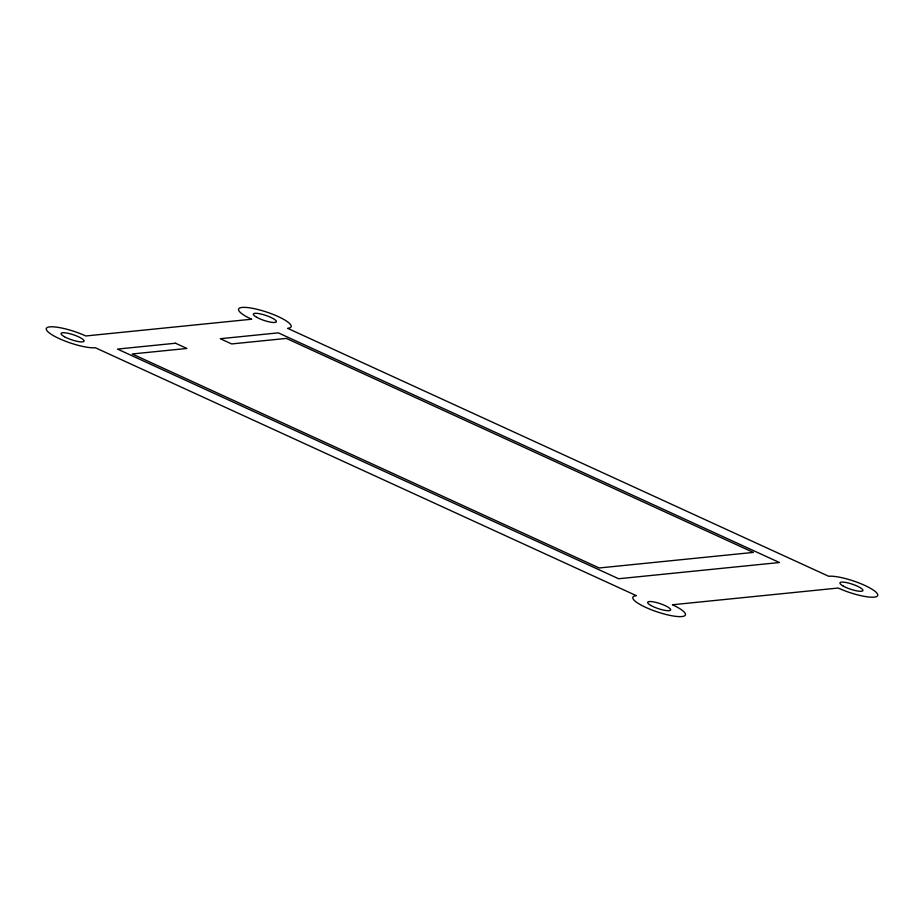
<?xml version="1.0" encoding="UTF-8"?>
<svg xmlns="http://www.w3.org/2000/svg" width="924" height="924" viewBox="0 0 924 924"><rect width="100%" height="100%" fill="white"/><g stroke="black" fill="none" stroke-linecap="round" stroke-linejoin="round"><path stroke-width="1.39" d="M251.594 319.23L85.817 335.966A27.72 6.098 18.5 0 0 49.781 326.865A27.72 6.098 18.5 0 0 59.298 338.634A27.72 6.098 18.5 0 0 95.334 347.736L636.359 595.668A27.72 6.098 18.5 0 0 645.876 607.449A27.72 6.098 18.5 0 0 681.924 616.551A27.72 6.098 18.5 0 0 672.406 604.77L838.184 588.034A27.72 6.098 18.5 0 0 874.22 597.135A27.72 6.098 18.5 0 0 864.702 585.366A27.72 6.098 18.5 0 0 828.666 576.264L287.641 328.332A27.72 6.098 18.5 0 0 278.124 316.551A27.72 6.098 18.5 0 0 242.076 307.449A27.72 6.098 18.5 0 0 251.594 319.23M175.514 343.231L117.498 349.087L618.653 578.747L779.452 562.52L278.297 332.859L220.27 338.715L231.67 343.936L286.371 338.415L753.36 552.413L599.191 567.971L132.201 353.973L186.902 348.452L175.514 343.231M64.38 336.683A12.127 2.668 18.5 0 0 83.691 341.557A12.127 2.668 18.5 0 0 69.612 333.656A12.127 2.668 18.5 0 0 64.38 336.683M650.958 605.497A12.127 2.668 18.5 0 0 670.27 610.371A12.127 2.668 18.5 0 0 656.202 602.471A12.127 2.668 18.5 0 0 650.958 605.497M843.254 586.082A12.127 2.668 18.5 0 0 862.566 590.956A12.127 2.668 18.5 0 0 848.498 583.056A12.127 2.668 18.5 0 0 843.254 586.082M256.676 317.279A12.127 2.668 18.5 0 0 275.987 322.153A12.127 2.668 18.5 0 0 261.908 314.252A12.127 2.668 18.5 0 0 256.676 317.279"/></g></svg>
